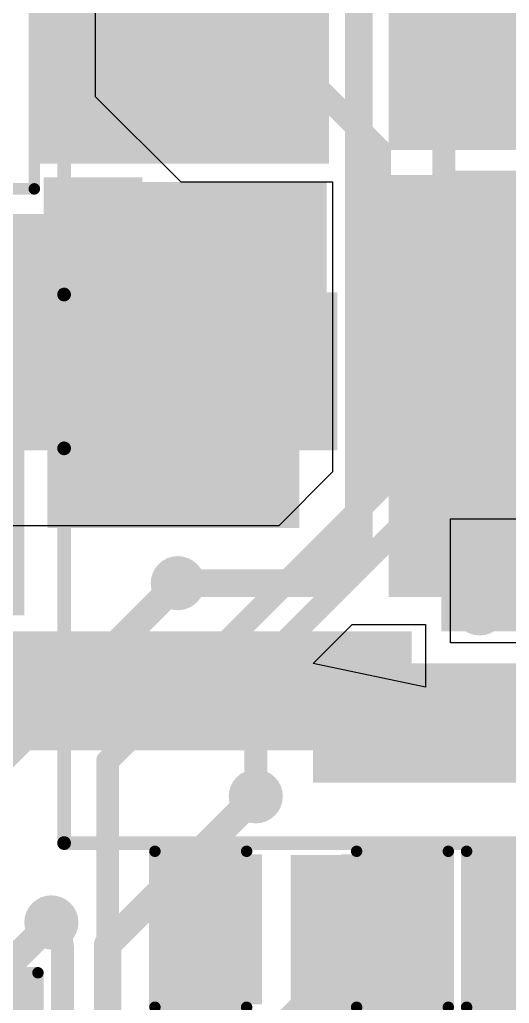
# Model space of a CAD drawing. Header units: millimetres. Extents: x -35.7 to 35.7, y -3.2 to 68.2.
# Drawn here: x 10.08 to 15.51, y 23.61 to 34.51 of the extents above; entities that cross this region are included whole.
import ezdxf

# ---------------------------------------------------------------- set-up
doc = ezdxf.new("R2010")
doc.units = ezdxf.units.MM
for name, color, linetype in [('BottomLayer', 5, 'Continuous'), ('BottomPaste', 16, 'Continuous'), ('BottomSolder', 6, 'Continuous'), ('TopLayer', 1, 'Continuous'), ('TopOverlay', 2, 'Continuous'), ('TopPaste', 8, 'Continuous'), ('TopSolder', 216, 'Continuous'), ('ViaHoleLayer', 16, 'Continuous')]:
    doc.layers.add(name, color=color, linetype=linetype)

# ---------------------------------------------------------------- blocks, each defined once
blk = doc.blocks.new('SOD_123_8')
at = {"layer": 'TopLayer'}
for points in [[(-2.225, 0.325), (-1.255, 0.325), (-1.255, -0.325), (-2.225, -0.325)], [(1.255, 0.325), (2.225, 0.325), (2.225, -0.325), (1.255, -0.325)]]:
    blk.add_hatch(color=1, dxfattribs=at).paths.add_polyline_path(points)
at = {"layer": 'TopOverlay'}
for points in [[(-3.253, -0.862), (-2.313, -0.862), (-2.313, 0.925), (-3.253, 0.925)], [(-2.364, 0.382), (-1.475, 0.382), (-1.475, 0.925), (-2.364, 0.925)], [(-2.364, -0.923), (-1.475, -0.923), (-1.475, -0.38), (-2.364, -0.38)]]:
    blk.add_hatch(color=2, dxfattribs=at).paths.add_polyline_path(points)
at = {"layer": 'TopPaste'}
for points in [[(-2.225, 0.325), (-1.255, 0.325), (-1.255, -0.325), (-2.225, -0.325)], [(1.255, 0.325), (2.225, 0.325), (2.225, -0.325), (1.255, -0.325)]]:
    blk.add_hatch(color=8, dxfattribs=at).paths.add_polyline_path(points)
at = {"layer": 'TopSolder'}
for points in [[(-2.327, 0.427), (-1.153, 0.427), (-1.153, -0.427), (-2.327, -0.427)], [(1.153, 0.427), (2.327, 0.427), (2.327, -0.427), (1.153, -0.427)]]:
    blk.add_hatch(color=216, dxfattribs=at).paths.add_polyline_path(points)
at = {"layer": 'TopOverlay', "const_width": 0.127}
for points in [[(1.397, 0.899), (-3.2, 0.899)], [(1.397, 0.584), (1.397, 0.899)], [(1.397, -0.899), (1.397, -0.584)], [(1.397, -0.899), (-3.2, -0.899)]]:
    blk.add_lwpolyline(points, dxfattribs=at)
at = {"layer": 'TopOverlay', "const_width": 0.0635}
for points in [[(-3.232, 0.899, 1), (-3.169, 0.899, 1)], [(1.365, 0.899, 1), (1.429, 0.899, 1)], [(1.365, 0.899, 1), (1.429, 0.899, 1)], [(1.365, 0.584, 1), (1.429, 0.584, 1)], [(1.365, -0.584, 1), (1.429, -0.584, 1)], [(-3.232, -0.899, 1), (-3.169, -0.899, 1)], [(1.365, -0.899, 1), (1.429, -0.899, 1)], [(1.365, -0.899, 1), (1.429, -0.899, 1)]]:
    blk.add_lwpolyline(points, format="xyb", close=True, dxfattribs=at)
blk = doc.blocks.new('RES0603_B_47')
at = {"layer": 'BottomLayer'}
for points in [[(-1.143, -0.4445), (-1.143, 0.4445), (-0.381, 0.4445), (-0.381, -0.4445)], [(0.381, -0.4445), (0.381, 0.4445), (1.143, 0.4445), (1.143, -0.4445)]]:
    blk.add_hatch(color=5, dxfattribs=at).paths.add_polyline_path(points)
at = {"layer": 'BottomPaste'}
for points in [[(-1.143, -0.4445), (-1.143, 0.4445), (-0.381, 0.4445), (-0.381, -0.4445)], [(0.381, -0.4445), (0.381, 0.4445), (1.143, 0.4445), (1.143, -0.4445)]]:
    blk.add_hatch(color=16, dxfattribs=at).paths.add_polyline_path(points)
at = {"layer": 'BottomSolder'}
for points in [[(-1.2446, -0.5461), (-1.2446, 0.5461), (-0.2794, 0.5461), (-0.2794, -0.5461)], [(0.2794, -0.5461), (0.2794, 0.5461), (1.2446, 0.5461), (1.2446, -0.5461)]]:
    blk.add_hatch(color=6, dxfattribs=at).paths.add_polyline_path(points)
blk = doc.blocks.new('RES0603_B_51')
at = {"layer": 'BottomLayer'}
for points in [[(-1.143, -0.4445), (-1.143, 0.4445), (-0.381, 0.4445), (-0.381, -0.4445)], [(0.381, -0.4445), (0.381, 0.4445), (1.143, 0.4445), (1.143, -0.4445)]]:
    blk.add_hatch(color=5, dxfattribs=at).paths.add_polyline_path(points)
at = {"layer": 'BottomPaste'}
for points in [[(-1.143, -0.4445), (-1.143, 0.4445), (-0.381, 0.4445), (-0.381, -0.4445)], [(0.381, -0.4445), (0.381, 0.4445), (1.143, 0.4445), (1.143, -0.4445)]]:
    blk.add_hatch(color=16, dxfattribs=at).paths.add_polyline_path(points)
at = {"layer": 'BottomSolder'}
for points in [[(-1.2446, -0.5461), (-1.2446, 0.5461), (-0.2794, 0.5461), (-0.2794, -0.5461)], [(0.2794, -0.5461), (0.2794, 0.5461), (1.2446, 0.5461), (1.2446, -0.5461)]]:
    blk.add_hatch(color=6, dxfattribs=at).paths.add_polyline_path(points)
blk = doc.blocks.new('CRS01_TE85L_Q_M__B_63')
at = {"layer": 'BottomLayer'}
for points in [[(-2, 0.6), (-0.8, 0.6), (-0.8, -0.6), (-2, -0.6)], [(0.8, 0.6), (2, 0.6), (2, -0.6), (0.8, -0.6)]]:
    blk.add_hatch(color=5, dxfattribs=at).paths.add_polyline_path(points)
at = {"layer": 'BottomPaste'}
for points in [[(-2, 0.6), (-0.8, 0.6), (-0.8, -0.6), (-2, -0.6)], [(0.8, 0.6), (2, 0.6), (2, -0.6), (0.8, -0.6)]]:
    blk.add_hatch(color=16, dxfattribs=at).paths.add_polyline_path(points)
at = {"layer": 'BottomSolder'}
for points in [[(-2.102, 0.702), (-0.698, 0.702), (-0.698, -0.702), (-2.102, -0.702)], [(0.698, 0.702), (2.102, 0.702), (2.102, -0.702), (0.698, -0.702)]]:
    blk.add_hatch(color=6, dxfattribs=at).paths.add_polyline_path(points)
blk = doc.blocks.new('CAP0805_75')
at = {"layer": 'TopLayer'}
for points in [[(-1.524, 0.762), (-0.508, 0.762), (-0.508, -0.762), (-1.524, -0.762)], [(0.508, 0.762), (1.524, 0.762), (1.524, -0.762), (0.508, -0.762)]]:
    blk.add_hatch(color=1, dxfattribs=at).paths.add_polyline_path(points)
at = {"layer": 'TopPaste'}
for points in [[(-1.524, 0.762), (-0.508, 0.762), (-0.508, -0.762), (-1.524, -0.762)], [(0.508, 0.762), (1.524, 0.762), (1.524, -0.762), (0.508, -0.762)]]:
    blk.add_hatch(color=8, dxfattribs=at).paths.add_polyline_path(points)
at = {"layer": 'TopSolder'}
for points in [[(-1.594, 0.832), (-0.438, 0.832), (-0.438, -0.832), (-1.594, -0.832)], [(0.438, 0.832), (1.594, 0.832), (1.594, -0.832), (0.438, -0.832)]]:
    blk.add_hatch(color=216, dxfattribs=at).paths.add_polyline_path(points)
at = {"layer": 'TopOverlay', "const_width": 0.127}
for points in [[(-1.626, -0.864), (-1.626, 0.864)], [(-1.626, 0.864), (-0.61, 0.864)], [(0.61, 0.864), (1.626, 0.864)], [(1.626, -0.864), (1.626, 0.864)], [(-1.626, -0.864), (-0.61, -0.864)], [(0.61, -0.864), (1.626, -0.864)]]:
    blk.add_lwpolyline(points, dxfattribs=at)
at = {"layer": 'TopOverlay', "const_width": 0.0635}
for points in [[(-1.657, 0.864, 1), (-1.594, 0.864, 1)], [(-1.657, 0.864, 1), (-1.594, 0.864, 1)], [(-0.641, 0.864, 1), (-0.578, 0.864, 1)], [(0.578, 0.864, 1), (0.641, 0.864, 1)], [(1.594, 0.864, 1), (1.657, 0.864, 1)], [(1.594, 0.864, 1), (1.657, 0.864, 1)], [(-1.657, -0.864, 1), (-1.594, -0.864, 1)], [(-1.657, -0.864, 1), (-1.594, -0.864, 1)], [(-0.641, -0.864, 1), (-0.578, -0.864, 1)], [(0.578, -0.864, 1), (0.641, -0.864, 1)], [(1.594, -0.864, 1), (1.657, -0.864, 1)], [(1.594, -0.864, 1), (1.657, -0.864, 1)]]:
    blk.add_lwpolyline(points, format="xyb", close=True, dxfattribs=at)
blk = doc.blocks.new('CAP0805_76')
at = {"layer": 'TopLayer'}
for points in [[(-1.524, 0.762), (-0.508, 0.762), (-0.508, -0.762), (-1.524, -0.762)], [(0.508, 0.762), (1.524, 0.762), (1.524, -0.762), (0.508, -0.762)]]:
    blk.add_hatch(color=1, dxfattribs=at).paths.add_polyline_path(points)
at = {"layer": 'TopPaste'}
for points in [[(-1.524, 0.762), (-0.508, 0.762), (-0.508, -0.762), (-1.524, -0.762)], [(0.508, 0.762), (1.524, 0.762), (1.524, -0.762), (0.508, -0.762)]]:
    blk.add_hatch(color=8, dxfattribs=at).paths.add_polyline_path(points)
at = {"layer": 'TopSolder'}
for points in [[(-1.594, 0.832), (-0.438, 0.832), (-0.438, -0.832), (-1.594, -0.832)], [(0.438, 0.832), (1.594, 0.832), (1.594, -0.832), (0.438, -0.832)]]:
    blk.add_hatch(color=216, dxfattribs=at).paths.add_polyline_path(points)
at = {"layer": 'TopOverlay', "const_width": 0.127}
for points in [[(-0.61, 0.864), (-1.626, 0.864)], [(-1.626, 0.864), (-1.626, -0.864)], [(1.626, 0.864), (0.61, 0.864)], [(1.626, 0.864), (1.626, -0.864)], [(-0.61, -0.864), (-1.626, -0.864)], [(1.626, -0.864), (0.61, -0.864)]]:
    blk.add_lwpolyline(points, dxfattribs=at)
at = {"layer": 'TopOverlay', "const_width": 0.0635}
for points in [[(-1.657, 0.864, 1), (-1.594, 0.864, 1)], [(-1.657, 0.864, 1), (-1.594, 0.864, 1)], [(-0.641, 0.864, 1), (-0.578, 0.864, 1)], [(0.578, 0.864, 1), (0.641, 0.864, 1)], [(1.594, 0.864, 1), (1.657, 0.864, 1)], [(1.594, 0.864, 1), (1.657, 0.864, 1)], [(-1.657, -0.864, 1), (-1.594, -0.864, 1)], [(-1.657, -0.864, 1), (-1.594, -0.864, 1)], [(-0.641, -0.864, 1), (-0.578, -0.864, 1)], [(0.578, -0.864, 1), (0.641, -0.864, 1)], [(1.594, -0.864, 1), (1.657, -0.864, 1)], [(1.594, -0.864, 1), (1.657, -0.864, 1)]]:
    blk.add_lwpolyline(points, format="xyb", close=True, dxfattribs=at)
blk = doc.blocks.new('CAP0805_78')
at = {"layer": 'TopLayer'}
for points in [[(-1.524, 0.762), (-0.508, 0.762), (-0.508, -0.762), (-1.524, -0.762)], [(0.508, 0.762), (1.524, 0.762), (1.524, -0.762), (0.508, -0.762)]]:
    blk.add_hatch(color=1, dxfattribs=at).paths.add_polyline_path(points)
at = {"layer": 'TopPaste'}
for points in [[(-1.524, 0.762), (-0.508, 0.762), (-0.508, -0.762), (-1.524, -0.762)], [(0.508, 0.762), (1.524, 0.762), (1.524, -0.762), (0.508, -0.762)]]:
    blk.add_hatch(color=8, dxfattribs=at).paths.add_polyline_path(points)
at = {"layer": 'TopSolder'}
for points in [[(-1.594, 0.832), (-0.438, 0.832), (-0.438, -0.832), (-1.594, -0.832)], [(0.438, 0.832), (1.594, 0.832), (1.594, -0.832), (0.438, -0.832)]]:
    blk.add_hatch(color=216, dxfattribs=at).paths.add_polyline_path(points)
at = {"layer": 'TopOverlay', "const_width": 0.127}
for points in [[(-1.626, 0.864), (-1.626, -0.864)], [(-0.61, 0.864), (-1.626, 0.864)], [(1.626, 0.864), (0.61, 0.864)], [(1.626, 0.864), (1.626, -0.864)], [(-0.61, -0.864), (-1.626, -0.864)], [(1.626, -0.864), (0.61, -0.864)]]:
    blk.add_lwpolyline(points, dxfattribs=at)
at = {"layer": 'TopOverlay', "const_width": 0.0635}
for points in [[(-1.657, 0.864, 1), (-1.594, 0.864, 1)], [(-1.657, 0.864, 1), (-1.594, 0.864, 1)], [(-0.641, 0.864, 1), (-0.578, 0.864, 1)], [(0.578, 0.864, 1), (0.641, 0.864, 1)], [(1.594, 0.864, 1), (1.657, 0.864, 1)], [(1.594, 0.864, 1), (1.657, 0.864, 1)], [(-1.657, -0.864, 1), (-1.594, -0.864, 1)], [(-1.657, -0.864, 1), (-1.594, -0.864, 1)], [(-0.641, -0.864, 1), (-0.578, -0.864, 1)], [(0.578, -0.864, 1), (0.641, -0.864, 1)], [(1.594, -0.864, 1), (1.657, -0.864, 1)], [(1.594, -0.864, 1), (1.657, -0.864, 1)]]:
    blk.add_lwpolyline(points, format="xyb", close=True, dxfattribs=at)
blk = doc.blocks.new('189RV0038_110')
at = {"layer": 'TopLayer'}
for points in [[(-6.75, 0.825), (-2.25, 0.825), (-2.25, -0.825), (-6.75, -0.825)], [(2.25, 0.825), (6.75, 0.825), (6.75, -0.825), (2.25, -0.825)]]:
    blk.add_hatch(color=1, dxfattribs=at).paths.add_polyline_path(points)
at = {"layer": 'TopPaste'}
for points in [[(-6.75, 0.825), (-2.25, 0.825), (-2.25, -0.825), (-6.75, -0.825)], [(2.25, 0.825), (6.75, 0.825), (6.75, -0.825), (2.25, -0.825)]]:
    blk.add_hatch(color=8, dxfattribs=at).paths.add_polyline_path(points)
at = {"layer": 'TopSolder'}
for points in [[(-6.801, 0.876), (-2.199, 0.876), (-2.199, -0.876), (-6.801, -0.876)], [(2.199, 0.876), (6.801, 0.876), (6.801, -0.876), (2.199, -0.876)]]:
    blk.add_hatch(color=216, dxfattribs=at).paths.add_polyline_path(points)
at = {"layer": 'TopOverlay'}
for points, const_width in [([(-3.09, 5.226), (-5.226, 3.09)], 0.152), ([(5.226, 5.226), (-3.09, 5.226)], 0.152), ([(5.226, 5.226), (5.226, 0.852)], 0.152), ([(-5.226, 3.09), (-5.226, 0.852)], 0.152), ([(-6.202, 1.88), (-6.202, 1.143)], 0.254), ([(-5.795, 1.473), (-6.583, 1.473)], 0.254), ([(-5.226, -0.852), (-5.226, -3.09)], 0.152), ([(5.226, -0.852), (5.226, -5.226)], 0.152), ([(-3.09, -5.226), (-5.226, -3.09)], 0.152), ([(5.226, -5.226), (-3.09, -5.226)], 0.152)]:
    blk.add_lwpolyline(points, dxfattribs=dict(at, const_width=const_width))
for points, const_width in [([(-3.128, 5.226, 1), (-3.052, 5.226, 1)], 0.0762), ([(-3.128, 5.226, 1), (-3.052, 5.226, 1)], 0.0762), ([(5.188, 5.226, 1), (5.264, 5.226, 1)], 0.0762), ([(5.188, 5.226, 1), (5.264, 5.226, 1)], 0.0762), ([(-5.264, 3.09, 1), (-5.188, 3.09, 1)], 0.0762), ([(-5.264, 3.09, 1), (-5.188, 3.09, 1)], 0.0762), ([(-6.265, 1.88, 1), (-6.138, 1.88, 1)], 0.127), ([(-6.646, 1.473, 1), (-6.519, 1.473, 1)], 0.127), ([(-5.859, 1.473, 1), (-5.732, 1.473, 1)], 0.127), ([(-6.265, 1.143, 1), (-6.138, 1.143, 1)], 0.127), ([(-5.264, 0.852, 1), (-5.188, 0.852, 1)], 0.0762), ([(5.188, 0.852, 1), (5.264, 0.852, 1)], 0.0762), ([(-5.264, -0.852, 1), (-5.188, -0.852, 1)], 0.0762), ([(5.188, -0.852, 1), (5.264, -0.852, 1)], 0.0762), ([(-5.264, -3.09, 1), (-5.188, -3.09, 1)], 0.0762), ([(-5.264, -3.09, 1), (-5.188, -3.09, 1)], 0.0762), ([(-3.128, -5.226, 1), (-3.052, -5.226, 1)], 0.0762), ([(-3.128, -5.226, 1), (-3.052, -5.226, 1)], 0.0762), ([(5.188, -5.226, 1), (5.264, -5.226, 1)], 0.0762), ([(5.188, -5.226, 1), (5.264, -5.226, 1)], 0.0762)]:
    blk.add_lwpolyline(points, format="xyb", close=True, dxfattribs=dict(at, const_width=const_width))

msp = doc.modelspace()

# ---------------------------------------------------------------- hatches: boundary and pattern name
at = {"layer": 'BottomLayer'}
for points in [[(14.173, 33.07), (18.059, 33.07), (18.059, 35.535), (14.173, 35.535)], [(10.236, 32.918), (13.513, 32.918), (13.513, 35.179), (10.236, 35.179)], [(14.757, 27.737), (18.085, 27.737), (18.085, 32.842), (14.757, 32.842)], [(10.389, 30.175), (13.487, 30.175), (13.487, 32.715), (10.389, 32.715)], [(14.173, 28.118), (18.009, 28.118), (18.009, 32.791), (14.173, 32.791)], [(10.998, 31.42), (10.998, 32.36), (5.309, 32.36), (5.309, 31.42)], [(8.814, 27.915), (10.135, 27.915), (10.135, 31.191), (8.814, 31.191)], [(13.183, 28.88), (13.183, 29.997), (10.389, 29.997), (10.389, 28.88)], [(7.798, 26.416), (14.427, 26.416), (14.427, 27.737), (7.798, 27.737)]]:
    msp.add_hatch(color=5, dxfattribs=at).paths.add_polyline_path(points)
h = msp.add_hatch(color=5, dxfattribs=at)
edge = h.paths.add_edge_path()
edge.add_arc((11.709, 33.985), 0.3, 0, 360)
h = msp.add_hatch(color=5, dxfattribs=at)
edge = h.paths.add_edge_path()
edge.add_arc((14.783, 33.757), 0.3, 0, 360)
h = msp.add_hatch(color=5, dxfattribs=at)
edge = h.paths.add_edge_path()
edge.add_arc((10.744, 29.337), 0.3, 0, 360)
h = msp.add_hatch(color=5, dxfattribs=at)
edge = h.paths.add_edge_path()
edge.add_arc((11.443, 29.337), 0.3, 0, 360)
h = msp.add_hatch(color=5, dxfattribs=at)
edge = h.paths.add_edge_path()
edge.add_arc((12.141, 29.337), 0.3, 0, 360)
h = msp.add_hatch(color=5, dxfattribs=at)
edge = h.paths.add_edge_path()
edge.add_arc((12.84, 29.337), 0.3, 0, 360)
h = msp.add_hatch(color=5, dxfattribs=at)
edge = h.paths.add_edge_path()
edge.add_arc((15.182, 28.668), 0.3, 0, 360)
h = msp.add_hatch(color=5, dxfattribs=at)
edge = h.paths.add_edge_path()
edge.add_arc((11.836, 28.27), 0.3, 0, 360)
h = msp.add_hatch(color=5, dxfattribs=at)
edge = h.paths.add_edge_path()
edge.add_arc((15.182, 27.991), 0.3, 0, 360)
h = msp.add_hatch(color=5, dxfattribs=at)
edge = h.paths.add_edge_path()
edge.add_arc((13.995, 27.153), 0.3, 0, 360)
h = msp.add_hatch(color=5, dxfattribs=at)
edge = h.paths.add_edge_path()
edge.add_arc((12.7, 25.908), 0.3, 0, 360)
h = msp.add_hatch(color=5, dxfattribs=at)
edge = h.paths.add_edge_path()
edge.add_arc((10.435, 24.511), 0.3, 0, 360)
at = {"layer": 'BottomSolder'}
h = msp.add_hatch(color=6, dxfattribs=at)
edge = h.paths.add_edge_path()
edge.add_arc((11.709, 33.985), 0.15, 0, 360)
h = msp.add_hatch(color=6, dxfattribs=at)
edge = h.paths.add_edge_path()
edge.add_arc((14.783, 33.757), 0.15, 0, 360)
h = msp.add_hatch(color=6, dxfattribs=at)
edge = h.paths.add_edge_path()
edge.add_arc((10.744, 29.337), 0.15, 0, 360)
h = msp.add_hatch(color=6, dxfattribs=at)
edge = h.paths.add_edge_path()
edge.add_arc((11.443, 29.337), 0.15, 0, 360)
h = msp.add_hatch(color=6, dxfattribs=at)
edge = h.paths.add_edge_path()
edge.add_arc((12.141, 29.337), 0.15, 0, 360)
h = msp.add_hatch(color=6, dxfattribs=at)
edge = h.paths.add_edge_path()
edge.add_arc((12.84, 29.337), 0.15, 0, 360)
h = msp.add_hatch(color=6, dxfattribs=at)
edge = h.paths.add_edge_path()
edge.add_arc((15.182, 28.668), 0.15, 0, 360)
h = msp.add_hatch(color=6, dxfattribs=at)
edge = h.paths.add_edge_path()
edge.add_arc((11.836, 28.27), 0.15, 0, 360)
h = msp.add_hatch(color=6, dxfattribs=at)
edge = h.paths.add_edge_path()
edge.add_arc((15.182, 27.991), 0.15, 0, 360)
h = msp.add_hatch(color=6, dxfattribs=at)
edge = h.paths.add_edge_path()
edge.add_arc((13.995, 27.153), 0.15, 0, 360)
h = msp.add_hatch(color=6, dxfattribs=at)
edge = h.paths.add_edge_path()
edge.add_arc((12.7, 25.908), 0.15, 0, 360)
h = msp.add_hatch(color=6, dxfattribs=at)
edge = h.paths.add_edge_path()
edge.add_arc((10.435, 24.511), 0.15, 0, 360)
at = {"layer": 'TopLayer'}
h = msp.add_hatch(color=1, dxfattribs=at)
edge = h.paths.add_edge_path()
edge.add_arc((11.709, 33.985), 0.3, 0, 360)
h = msp.add_hatch(color=1, dxfattribs=at)
edge = h.paths.add_edge_path()
edge.add_arc((14.783, 33.757), 0.3, 0, 360)
h = msp.add_hatch(color=1, dxfattribs=at)
edge = h.paths.add_edge_path()
edge.add_arc((10.744, 29.337), 0.3, 0, 360)
h = msp.add_hatch(color=1, dxfattribs=at)
edge = h.paths.add_edge_path()
edge.add_arc((11.443, 29.337), 0.3, 0, 360)
h = msp.add_hatch(color=1, dxfattribs=at)
edge = h.paths.add_edge_path()
edge.add_arc((12.141, 29.337), 0.3, 0, 360)
h = msp.add_hatch(color=1, dxfattribs=at)
edge = h.paths.add_edge_path()
edge.add_arc((12.84, 29.337), 0.3, 0, 360)
h = msp.add_hatch(color=1, dxfattribs=at)
edge = h.paths.add_edge_path()
edge.add_arc((15.182, 28.668), 0.3, 0, 360)
h = msp.add_hatch(color=1, dxfattribs=at)
edge = h.paths.add_edge_path()
edge.add_arc((11.836, 28.27), 0.3, 0, 360)
h = msp.add_hatch(color=1, dxfattribs=at)
edge = h.paths.add_edge_path()
edge.add_arc((15.182, 27.991), 0.3, 0, 360)
for points in [[(13.335, 26.06), (20.803, 26.06), (20.803, 27.381), (13.335, 27.381)], [(13.088, 23.53), (14.757, 23.53), (14.757, 25.257), (13.088, 25.257)]]:
    msp.add_hatch(color=1, dxfattribs=at).paths.add_polyline_path(points)
h = msp.add_hatch(color=1, dxfattribs=at)
edge = h.paths.add_edge_path()
edge.add_arc((13.995, 27.153), 0.3, 0, 360)
h = msp.add_hatch(color=1, dxfattribs=at)
edge = h.paths.add_edge_path()
edge.add_arc((12.7, 25.908), 0.3, 0, 360)
h = msp.add_hatch(color=1, dxfattribs=at)
edge = h.paths.add_edge_path()
edge.add_arc((10.435, 24.511), 0.3, 0, 360)
at = {"layer": 'TopSolder'}
h = msp.add_hatch(color=216, dxfattribs=at)
edge = h.paths.add_edge_path()
edge.add_arc((11.709, 33.985), 0.15, 0, 360)
h = msp.add_hatch(color=216, dxfattribs=at)
edge = h.paths.add_edge_path()
edge.add_arc((14.783, 33.757), 0.15, 0, 360)
h = msp.add_hatch(color=216, dxfattribs=at)
edge = h.paths.add_edge_path()
edge.add_arc((10.744, 29.337), 0.15, 0, 360)
h = msp.add_hatch(color=216, dxfattribs=at)
edge = h.paths.add_edge_path()
edge.add_arc((11.443, 29.337), 0.15, 0, 360)
h = msp.add_hatch(color=216, dxfattribs=at)
edge = h.paths.add_edge_path()
edge.add_arc((12.141, 29.337), 0.15, 0, 360)
h = msp.add_hatch(color=216, dxfattribs=at)
edge = h.paths.add_edge_path()
edge.add_arc((12.84, 29.337), 0.15, 0, 360)
h = msp.add_hatch(color=216, dxfattribs=at)
edge = h.paths.add_edge_path()
edge.add_arc((15.182, 28.668), 0.15, 0, 360)
h = msp.add_hatch(color=216, dxfattribs=at)
edge = h.paths.add_edge_path()
edge.add_arc((11.836, 28.27), 0.15, 0, 360)
h = msp.add_hatch(color=216, dxfattribs=at)
edge = h.paths.add_edge_path()
edge.add_arc((15.182, 27.991), 0.15, 0, 360)
h = msp.add_hatch(color=216, dxfattribs=at)
edge = h.paths.add_edge_path()
edge.add_arc((13.995, 27.153), 0.15, 0, 360)
h = msp.add_hatch(color=216, dxfattribs=at)
edge = h.paths.add_edge_path()
edge.add_arc((12.7, 25.908), 0.15, 0, 360)
h = msp.add_hatch(color=216, dxfattribs=at)
edge = h.paths.add_edge_path()
edge.add_arc((10.435, 24.511), 0.15, 0, 360)
at = {"layer": 'ViaHoleLayer'}
h = msp.add_hatch(color=16, dxfattribs=at)
edge = h.paths.add_edge_path()
edge.add_arc((11.709, 33.985), 0.15, 0, 360)
h = msp.add_hatch(color=16, dxfattribs=at)
edge = h.paths.add_edge_path()
edge.add_arc((14.783, 33.757), 0.15, 0, 360)
h = msp.add_hatch(color=16, dxfattribs=at)
edge = h.paths.add_edge_path()
edge.add_arc((10.744, 29.337), 0.15, 0, 360)
h = msp.add_hatch(color=16, dxfattribs=at)
edge = h.paths.add_edge_path()
edge.add_arc((11.443, 29.337), 0.15, 0, 360)
h = msp.add_hatch(color=16, dxfattribs=at)
edge = h.paths.add_edge_path()
edge.add_arc((12.141, 29.337), 0.15, 0, 360)
h = msp.add_hatch(color=16, dxfattribs=at)
edge = h.paths.add_edge_path()
edge.add_arc((12.84, 29.337), 0.15, 0, 360)
h = msp.add_hatch(color=16, dxfattribs=at)
edge = h.paths.add_edge_path()
edge.add_arc((15.182, 28.668), 0.15, 0, 360)
h = msp.add_hatch(color=16, dxfattribs=at)
edge = h.paths.add_edge_path()
edge.add_arc((11.836, 28.27), 0.15, 0, 360)
h = msp.add_hatch(color=16, dxfattribs=at)
edge = h.paths.add_edge_path()
edge.add_arc((15.182, 27.991), 0.15, 0, 360)
h = msp.add_hatch(color=16, dxfattribs=at)
edge = h.paths.add_edge_path()
edge.add_arc((13.995, 27.153), 0.15, 0, 360)
h = msp.add_hatch(color=16, dxfattribs=at)
edge = h.paths.add_edge_path()
edge.add_arc((12.7, 25.908), 0.15, 0, 360)
h = msp.add_hatch(color=16, dxfattribs=at)
edge = h.paths.add_edge_path()
edge.add_arc((10.435, 24.511), 0.15, 0, 360)

# ---------------------------------------------------------------- linework, layer by layer
at = {"layer": 'BottomLayer', "const_width": 0.305}
for points in [[(13.843, 28.778), (13.843, 35.331)], [(13.335, 28.27), (13.843, 28.778)], [(11.836, 28.27), (13.335, 28.27)], [(11.059, 24.267), (12.7, 25.908)], [(9.881, 23.957), (10.435, 24.511)], [(11.059, 22.393), (11.059, 24.267)]]:
    msp.add_lwpolyline(points, dxfattribs=at)
at = {"layer": 'BottomLayer', "const_width": 0.152}
for points in [[(13.767, 28.778, 1), (13.919, 28.778, 1)], [(13.767, 28.778, 1), (13.919, 28.778, 1)], [(11.76, 28.27, 1), (11.913, 28.27, 1)], [(13.259, 28.27, 1), (13.411, 28.27, 1)], [(13.259, 28.27, 1), (13.411, 28.27, 1)], [(12.624, 25.908, 1), (12.776, 25.908, 1)], [(10.358, 24.511, 1), (10.511, 24.511, 1)], [(10.983, 24.267, 1), (11.135, 24.267, 1)], [(10.983, 24.267, 1), (11.135, 24.267, 1)]]:
    msp.add_lwpolyline(points, format="xyb", close=True, dxfattribs=at)
at = {"layer": 'TopLayer'}
for p, q in [((10.922, 36.5), (10.922, 33.661)), ((10.922, 33.661), (11.868, 32.715)), ((11.868, 32.715), (13.552, 32.715)), ((13.552, 32.715), (13.552, 29.503)), ((13.552, 29.503), (12.954, 28.905)), ((12.954, 28.905), (9.055, 28.905)), ((14.859, 27.61), (14.859, 28.981)), ((14.859, 28.981), (19.71, 28.981)), ((13.335, 27.381), (13.767, 27.813)), ((13.767, 27.813), (14.58, 27.813)), ((14.58, 27.813), (14.58, 27.117)), ((19.71, 27.61), (14.859, 27.61)), ((14.58, 27.117), (13.335, 27.381))]:
    msp.add_line(p, q, dxfattribs=at)
for points, const_width in [([(11.709, 33.985), (13.157, 33.985)], 0.254), ([(13.157, 33.985), (14.072, 33.071)], 0.254), ([(14.783, 29.376), (14.783, 33.757)], 0.254), ([(14.072, 29.312), (14.072, 33.071)], 0.254), ([(11.166, 30.48), (11.302, 30.616)], 0.762), ([(11.059, 26.299), (14.072, 29.312)], 0.254), ([(12.7, 27.293), (14.783, 29.376)], 0.254), ([(9.677, 26.111), (11.836, 28.27)], 0.305), ([(12.7, 25.908), (12.7, 27.293)], 0.254), ([(11.059, 20.947), (11.059, 26.299)], 0.254), ([(11.913, 24.155), (12.192, 24.435)], 0.254), ([(10.559, 20.947), (10.559, 24.211)], 0.254), ([(11.913, 22.784), (11.913, 24.155)], 0.254), ([(12.559, 22.947), (13.463, 23.852)], 0.254), ([(13.463, 23.852), (14.008, 23.852)], 0.254)]:
    msp.add_lwpolyline(points, dxfattribs=dict(at, const_width=const_width))
for points, const_width in [([(11.646, 33.985, 1), (11.773, 33.985, 1)], 0.127), ([(13.094, 33.985, 1), (13.221, 33.985, 1)], 0.127), ([(13.094, 33.985, 1), (13.221, 33.985, 1)], 0.127), ([(14.719, 33.757, 1), (14.846, 33.757, 1)], 0.127), ([(14.008, 33.071, 1), (14.135, 33.071, 1)], 0.127), ([(14.008, 33.071, 1), (14.135, 33.071, 1)], 0.127), ([(11.112, 30.616, 1), (11.493, 30.616, 1)], 0.381), ([(10.975, 30.48, 1), (11.356, 30.48, 1)], 0.381), ([(14.008, 29.312, 1), (14.135, 29.312, 1)], 0.127), ([(14.008, 29.312, 1), (14.135, 29.312, 1)], 0.127), ([(14.719, 29.376, 1), (14.846, 29.376, 1)], 0.127), ([(14.719, 29.376, 1), (14.846, 29.376, 1)], 0.127), ([(11.76, 28.27, 1), (11.913, 28.27, 1)], 0.152), ([(12.636, 27.293, 1), (12.764, 27.293, 1)], 0.127), ([(12.636, 27.293, 1), (12.764, 27.293, 1)], 0.127), ([(10.995, 26.299, 1), (11.122, 26.299, 1)], 0.127), ([(10.995, 26.299, 1), (11.122, 26.299, 1)], 0.127), ([(12.636, 25.908, 1), (12.764, 25.908, 1)], 0.127), ([(10.371, 24.511, 1), (10.498, 24.511, 1)], 0.127), ([(12.129, 24.435, 1), (12.255, 24.435, 1)], 0.127), ([(10.495, 24.211, 1), (10.622, 24.211, 1)], 0.127), ([(10.495, 24.211, 1), (10.622, 24.211, 1)], 0.127), ([(11.849, 24.155, 1), (11.976, 24.155, 1)], 0.127), ([(11.849, 24.155, 1), (11.976, 24.155, 1)], 0.127), ([(13.399, 23.852, 1), (13.526, 23.852, 1)], 0.127), ([(13.399, 23.852, 1), (13.526, 23.852, 1)], 0.127), ([(13.944, 23.852, 1), (14.071, 23.852, 1)], 0.127)]:
    msp.add_lwpolyline(points, format="xyb", close=True, dxfattribs=dict(at, const_width=const_width))
at = {"layer": 'TopLayer', "const_width": 0.254}
msp.add_lwpolyline([(10.435, 24.511, -0.198912), (10.559, 24.211)], format="xyb", dxfattribs=at)

# ---------------------------------------------------------------- block references
for name, p, rotation in [('SOD_123_8', (9.347, 34.036), 270), ('189RV0038_110', (15.802, 30.616), 180), ('CRS01_TE85L_Q_M__B_63', (12.649, 32.617), 270), ('RES0603_B_47', (10.897, 33.045), 270), ('RES0603_B_51', (14.859, 33.045), 270), ('CAP0805_78', (16.662, 24.435), 180), ('CAP0805_76', (8.661, 23.089), 180)]:
    msp.add_blockref(name, p, dxfattribs=dict(rotation=rotation))
msp.add_blockref('CAP0805_75', (13.208, 24.435))

doc.saveas('drawing.dxf')
